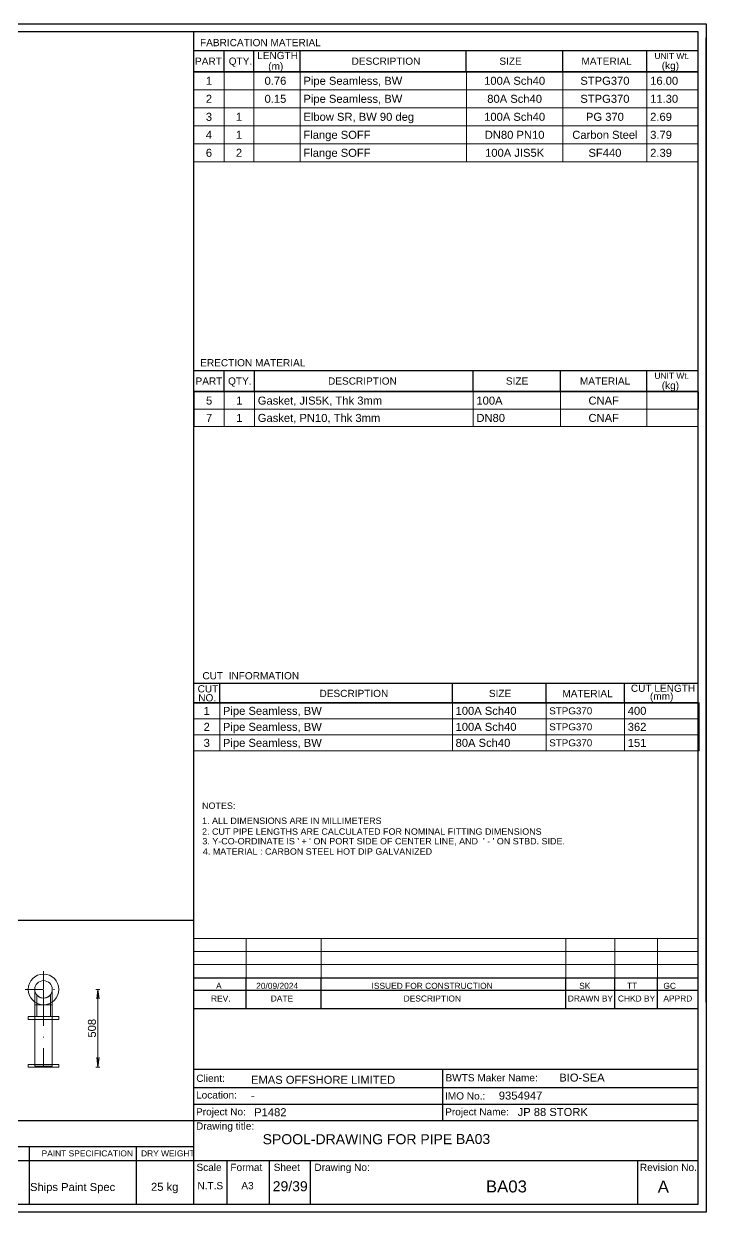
# Model space of a CAD drawing. Header units: millimetres. Extents: x 0 to 420, y 0 to 297.
# Drawn here: x 249.6 to 420, y 0 to 297 of the extents above; entities that cross this region are included whole.
import ezdxf
from ezdxf.enums import TextEntityAlignment as Align

# ---------------------------------------------------------------- set-up
doc = ezdxf.new("R2010")
doc.units = ezdxf.units.MM
doc.linetypes.add('DOTTED_DASHED5', pattern=[9.99988, 4.444391, -2.666635, 0.22222, -2.666635])
doc.linetypes.add('DOTTED_DASHED6', pattern=[10, 4.444444, -2.666667, 0.222222, -2.666667])
for name, color, linetype in [('FramesFromTables', 40, 'Continuous'), ('SymbolsOnDrawingSheet', 1, 'Continuous'), ('TextFromTables', 2, 'Continuous'), ('TextFromTextBoxes', 2, 'Continuous')]:
    doc.layers.add(name, color=color, linetype=linetype)
doc.styles.add('Cadmatic Default Text', font='arial.ttf')

# ---------------------------------------------------------------- blocks, each defined once
blk = doc.blocks.new('SEDS_SPOOL_FORMAT_Gol_6')
at = {"layer": 'SymbolsOnDrawingSheet', "linetype": 'ByBlock', "lineweight": -3, "flags": 128}
for points in [[(0, 297), (420, 297), (420, 0), (0, 0), (0, 297)], [(418.01, 295.01), (2, 295.01)], [(292.02, 50.91), (292.02, 295.01)], [(418.01, 2), (418.01, 295.01)], [(420, 52.53), (420, 293.46)], [(420, 52.53), (420, 293.46)], [(292.02, 290.3), (418.01, 290.3)], [(292.02, 284.66), (292.02, 288.77)], [(299.59, 285.01), (299.59, 290.3)], [(307.02, 285.01), (307.02, 290.3)], [(318.61, 285.01), (318.61, 290.3)], [(360.08, 285.01), (360.08, 290.3)], [(384.18, 285.01), (384.18, 290.3)], [(405.15, 285.01), (405.15, 290.3)], [(405.15, 285.01), (405.15, 290.3)], [(292, 285), (418, 285)], [(292, 253.5), (292, 285)], [(292, 253.5), (292, 285)], [(292.02, 285.01), (418.01, 285.01)], [(418.01, 285.01), (292.02, 285.01)], [(418, 253.5), (418, 285)], [(292.02, 210.38), (418.01, 210.38)], [(292.02, 205.08), (292.02, 209.18)], [(299.57, 205.08), (299.57, 210.38)], [(307.21, 205.08), (307.21, 210.38)], [(361.83, 205.03), (361.83, 210.38)], [(383.61, 205.08), (383.61, 210.38)], [(405.15, 205.17), (405.15, 210.38)], [(292.02, 205.08), (418.01, 205.08)], [(292.02, 186.7), (292.02, 205.08)], [(292.02, 186.7), (292.02, 205.08)], [(418.01, 205.08), (292.02, 205.08)], [(418, 166), (418, 205)], [(292.02, 132.23), (418.01, 132.23)], [(292.02, 127.3), (292.02, 131.41)], [(298.48, 127.3), (298.48, 132.23)], [(356.6, 127.3), (356.6, 132.23)], [(380.01, 127.3), (380.01, 132.23)], [(399.56, 127.3), (399.56, 132.23)], [(292.02, 127.3), (418.01, 127.3)], [(418.01, 127.3), (292.02, 127.3)], [(418, 111.3), (418, 127.3)], [(418, 55.4), (418, 68.5)], [(292.02, 52.57), (292.02, 66.5)], [(292.02, 52.57), (292.02, 66.5)], [(292.02, 58.6), (418.01, 58.6)], [(305.1, 50.91), (305.1, 58.6)], [(323.84, 50.91), (323.84, 58.6)], [(384.91, 50.91), (384.91, 58.6)], [(397.21, 50.91), (397.21, 58.6)], [(407.86, 50.91), (407.86, 58.6)], [(292.02, 55.47), (418.01, 55.47)], [(292.02, 50.91), (418.01, 50.91)], [(292.02, 2), (292.02, 50.91)], [(292.02, 35.73), (418.01, 35.73)], [(354.24, 22.93), (354.24, 35.73)], [(292.02, 31.13), (418.01, 31.13)], [(292.02, 27.03), (418.01, 27.03)], [(107.74, 22.93), (292.02, 22.93)], [(292.02, 22.93), (418.01, 22.93)], [(107.74, 16.45), (292.02, 16.45)], [(250.91, 16.34), (250.91, 2)], [(277.59, 16.45), (277.59, 2)], [(2, 12.91), (292.02, 12.91)], [(292.02, 12.91), (418.01, 12.91)], [(300.39, 2), (300.39, 12.91)], [(310.96, 2), (310.96, 12.91)], [(321.13, 2), (321.13, 12.91)], [(402.9, 2), (402.9, 12.91)], [(2, 2), (418.01, 2)]]:
    blk.add_lwpolyline(points, dxfattribs=at)
at = {"layer": 'SymbolsOnDrawingSheet', "linetype": 'ByBlock', "lineweight": -3, "style": 'Cadmatic Default Text'}
for s, height, p in [('FABRICATION MATERIAL', 1.8, (293.57, 293.19)), ('PART', 1.8, (292.32, 288.55)), ('QTY.', 1.8, (300.74, 288.55)), ('LENGTH', 1.8, (307.84, 289.97)), ('DESCRIPTION', 1.8, (331.43, 288.55)), ('SIZE', 1.8, (368.34, 288.55)), ('MATERIAL', 1.8, (388.84, 288.55)), ('UNIT Wt.', 1.5, (407.08, 289.7)), (' (kg)', 1.8, (408.19, 287.46)), ('ERECTION MATERIAL', 1.8, (293.62, 213.19)), ('PART', 1.8, (292.45, 208.62)), ('QTY.', 1.8, (300.58, 208.62)), ('DESCRIPTION', 1.8, (325.54, 208.62)), ('SIZE', 1.8, (369.97, 208.62)), ('MATERIAL', 1.8, (388.45, 208.62)), ('UNIT Wt.', 1.5, (407.08, 209.77)), (' (kg)', 1.8, (408.19, 207.53)), ('CUT  INFORMATION', 1.8, (294.16, 134.97)), ('CUT ', 1.8, (292.97, 131.7)), ('CUT LENGTH', 1.8, (401.19, 131.85)), ('NO.', 1.8, (293.13, 129.46)), ('DESCRIPTION', 1.8, (323.41, 130.55)), ('SIZE', 1.8, (365.72, 130.55)), ('MATERIAL', 1.8, (384.07, 130.5)), ('(mm)', 1.8, (405.94, 129.85)), ('SPOOL-DRAWING FOR PIPE', 2.5, (309.22, 19.5))]:
    blk.add_text(s, height=height, dxfattribs=at).set_placement(p, align=Align.TOP_LEFT)
for s, p in [('(m)', (310.6, 285.51)), ('Client:', (292.64, 32.58)), ('BWTS Maker Name:', (354.88, 32.71)), ('Location:', (292.58, 28.41)), ('IMO No.:', (354.76, 28.17)), ('Project No:', (292.58, 24.2)), ('Project Name:', (354.8, 24.2)), ('Drawing title:', (292.57, 20.64)), ('Scale', (292.68, 10.32)), ('Format', (301.16, 10.32)), ('Sheet', (311.96, 10.32)), ('Drawing No:', (322.14, 10.32)), ('Revision No.', (403.43, 10.32)), ('N.T.S', (292.92, 5.74)), ('A3', (303.89, 5.74))]:
    blk.add_text(s, height=1.8, dxfattribs=at).set_placement(p)
for s, height, p in [('NOTES:', 1.6, (294.08, 101.59)), ('1. ALL DIMENSIONS ARE IN MILLIMETERS', 1.6, (294.08, 97.83)), ('2. CUT PIPE LENGTHS ARE CALCULATED FOR NOMINAL FITTING DIMENSIONS', 1.6, (294.08, 95.13)), ("3. Y-CO-ORDINATE IS ' + ' ON PORT SIDE OF CENTER LINE, AND  ' - ' ON STBD. SIDE.", 1.6, (294.16, 92.72)), ('4. MATERIAL : CARBON STEEL HOT DIP GALVANIZED', 1.6, (294.28, 90.15)), ('A', 1.5, (297.58, 56.58)), ('20/09/2024', 1.5, (307.59, 56.58)), ('ISSUED FOR CONSTRUCTION', 1.5, (336.41, 56.58)), ('SK', 1.5, (388.28, 56.58)), ('TT', 1.5, (400.21, 56.58)), ('GC', 1.5, (409.3, 56.58)), ('REV.', 1.5, (296.32, 53.41)), ('DATE', 1.5, (311.24, 53.41)), ('DESCRIPTION', 1.5, (344.43, 53.41)), ('DRAWN BY', 1.5, (385.43, 53.41)), ('CHKD BY', 1.5, (397.94, 53.41)), ('APPRD', 1.5, (409.3, 53.41)), ('PAINT SPECIFICATION', 1.5, (254.01, 14.7)), ('DRY WEIGHT', 1.5, (278.84, 14.7)), ('A', 3, (407.89, 6.4))]:
    blk.add_text(s, height=height, dxfattribs=at).set_placement(p, align=Align.MIDDLE_LEFT)

msp = doc.modelspace()

# ---------------------------------------------------------------- linework, layer by layer
at = {"linetype": 'ByBlock', "lineweight": 25, "flags": 128}
msp.add_lwpolyline([(217, 22.9), (292, 22.9), (292, 72.9), (217, 72.9), (217, 22.9)], dxfattribs=at)
at = {"linetype": 'DOTTED_DASHED6', "lineweight": 13, "flags": 128}
for points in [[(254.49, 60.28), (254.49, 51.11)], [(254.49, 55.69), (254.49, 51.81)], [(254.49, 54.32), (254.49, 48.89)], [(254.49, 36.54), (254.49, 51.81)], [(254.49, 48.13), (254.49, 48.89)]]:
    msp.add_lwpolyline(points, dxfattribs=at)
at = {"linetype": 'DOTTED_DASHED5', "lineweight": 13, "flags": 128}
for points in [[(249.9, 55.69), (259.07, 55.69)], [(254.49, 36.28), (254.49, 36.89)]]:
    msp.add_lwpolyline(points, dxfattribs=at)
at = {"linetype": 'ByBlock', "lineweight": 18, "flags": 128}
for points in [[(252.3, 55.56), (252.3, 55.69)], [(252.3, 55.17), (252.3, 55.56)], [(252.3, 54.56), (252.3, 55.17)], [(252.3, 53.75), (252.3, 54.56)], [(252.3, 52.82), (252.3, 53.75)], [(252.92, 54.18), (252.79, 54.32), (252.79, 48.9), (252.92, 48.9)], [(253.29, 53.87), (252.92, 54.18)], [(253.84, 53.61), (253.29, 53.87)], [(254.49, 53.51), (253.84, 53.61)], [(254.49, 53.51), (255.14, 53.61), (255.69, 53.87), (256.06, 54.18)], [(255.14, 53.61), (254.49, 53.51)], [(255.69, 53.87), (255.14, 53.61)], [(256.06, 54.18), (255.69, 53.87)], [(256.19, 54.32), (256.06, 54.18)], [(256.06, 48.9), (256.19, 48.9), (256.19, 54.32)], [(256.67, 55.69), (256.67, 55.56)], [(256.67, 55.56), (256.67, 55.17)], [(256.67, 55.17), (256.67, 54.56)], [(256.67, 54.56), (256.67, 53.75)], [(256.67, 53.75), (256.67, 52.81)], [(252.3, 51.81), (252.3, 52.82)], [(252.3, 36.54), (252.3, 51.81), (256.67, 51.81), (256.67, 36.54), (252.3, 36.54)], [(256.67, 52.81), (256.67, 51.81)], [(250.67, 48.13), (250.67, 48.89), (258.31, 48.89), (258.31, 48.13), (250.67, 48.13)], [(252.92, 48.9), (253.29, 48.9)], [(253.29, 48.9), (253.84, 48.9)], [(253.84, 48.9), (254.49, 48.9)], [(254.49, 48.9), (255.14, 48.9)], [(255.14, 48.9), (255.69, 48.9)], [(255.69, 48.9), (256.06, 48.9)], [(250.67, 36.28), (250.67, 36.89), (258.31, 36.89), (258.31, 36.28), (250.67, 36.28)]]:
    msp.add_lwpolyline(points, dxfattribs=at)
at = {"layer": 'FramesFromTables', "linetype": 'ByBlock', "lineweight": 18}
for p, q in [((292, 285), (418, 285)), ((292, 262.5), (292, 285)), ((292, 262.5), (292, 285)), ((299.6, 262.5), (299.6, 285)), ((299.6, 262.5), (299.6, 285)), ((307, 262.5), (307, 285)), ((307, 262.5), (307, 285)), ((318.6, 262.5), (318.6, 285)), ((318.6, 262.5), (318.6, 285)), ((360.1, 262.5), (360.1, 285)), ((360.1, 262.5), (360.1, 285)), ((384.2, 262.5), (384.2, 285)), ((384.2, 262.5), (384.2, 285)), ((405.2, 262.5), (405.2, 285)), ((405.2, 262.5), (405.2, 285)), ((418, 262.5), (418, 285)), ((292, 280.5), (418, 280.5)), ((292, 276), (418, 276)), ((292, 271.5), (418, 271.5)), ((292, 267), (418, 267)), ((292, 205), (418.1, 205)), ((292, 200.67), (292, 205)), ((292.1, 200.67), (292.1, 205)), ((299.6, 200.67), (299.6, 205)), ((299.6, 200.67), (299.6, 205)), ((307.2, 200.67), (307.2, 205)), ((307.2, 200.67), (307.2, 205)), ((361.8, 200.67), (361.8, 205)), ((361.8, 200.67), (361.8, 205)), ((383.6, 200.67), (383.6, 205)), ((383.6, 200.67), (383.6, 205)), ((405.2, 196.33), (405.2, 205)), ((405.2, 196.33), (405.2, 205)), ((418, 200.67), (418, 205)), ((418.1, 200.67), (418.1, 205)), ((292, 196.33), (292, 200.67)), ((292, 200.67), (418.1, 200.67)), ((292.1, 196.33), (292.1, 200.67)), ((299.6, 196.33), (299.6, 200.67)), ((299.6, 196.33), (299.6, 200.67)), ((307.2, 196.33), (307.2, 200.67)), ((307.2, 196.33), (307.2, 200.67)), ((361.8, 196.33), (361.8, 200.67)), ((361.8, 196.33), (361.8, 200.67)), ((383.6, 196.33), (383.6, 200.67)), ((383.6, 196.33), (383.6, 200.67)), ((292, 196.33), (418.1, 196.33)), ((292, 127.3), (418.2, 127.3)), ((292, 115.3), (292, 127.3)), ((292, 115.3), (292, 127.3)), ((298.5, 115.3), (298.5, 127.3)), ((298.5, 115.3), (298.5, 127.3)), ((356.6, 115.3), (356.6, 127.3)), ((356.6, 115.3), (356.6, 127.3)), ((380, 115.3), (380, 127.3)), ((380, 115.3), (380, 127.3)), ((399.6, 115.3), (399.6, 127.3)), ((399.6, 115.3), (399.6, 127.3)), ((418, 115.3), (418, 127.3)), ((292, 123.3), (418.2, 123.3)), ((292, 119.3), (418.2, 119.3)), ((292, 68.4), (418, 68.4)), ((292, 58.6), (292, 68.4)), ((292, 58.6), (292, 68.4)), ((305.1, 58.6), (305.1, 68.4)), ((305.1, 58.6), (305.1, 68.4)), ((323.8, 58.6), (323.8, 68.4)), ((323.8, 58.6), (323.8, 68.4)), ((384.9, 58.6), (384.9, 68.4)), ((384.9, 58.6), (384.9, 68.4)), ((397.2, 58.6), (397.2, 68.4)), ((397.2, 58.6), (397.2, 68.4)), ((407.8, 58.6), (407.8, 68.4)), ((407.8, 58.6), (407.8, 68.4)), ((418, 58.6), (418, 68.4)), ((292, 65.13), (418, 65.13)), ((292, 61.87), (418, 61.87))]:
    msp.add_line(p, q, dxfattribs=at)
at = {"layer": 'FramesFromTables', "linetype": 'ByBlock', "lineweight": 18, "flags": 128}
for points in [[(292, 262.5), (418, 262.5), (418, 285)], [(292, 115.3), (418.2, 115.3), (418.2, 127.3)], [(292, 58.6), (418, 58.6), (418, 68.4)]]:
    msp.add_lwpolyline(points, dxfattribs=at)
at = {"layer": 'SymbolsOnDrawingSheet', "linetype": 'ByBlock', "lineweight": 13, "flags": 128}
for points in [[(267.57, 55.69), (268.57, 55.69)], [(268.07, 55.69), (267.76, 53.29), (268.07, 55.69), (268.39, 53.29), (268.07, 55.69)], [(268.07, 36.28), (268.07, 55.69)], [(268.07, 36.28), (268.39, 38.68), (268.07, 36.28), (267.76, 38.68), (268.07, 36.28)], [(267.57, 36.28), (268.57, 36.28)]]:
    msp.add_lwpolyline(points, dxfattribs=at)
at = {"layer": 'SymbolsOnDrawingSheet', "linetype": 'ByBlock', "lineweight": 18}
for radius in [3.82, 2.18]:
    msp.add_circle((254.49, 55.69), radius, dxfattribs=at)

# ---------------------------------------------------------------- block references
at = {"layer": 'SymbolsOnDrawingSheet'}
msp.add_blockref('SEDS_SPOOL_FORMAT_Gol_6', (0, 0), dxfattribs=at)

# ---------------------------------------------------------------- texts
at = {"layer": 'SymbolsOnDrawingSheet', "linetype": 'ByBlock', "lineweight": 13, "style": 'Cadmatic Default Text'}
msp.add_text('508', height=2, rotation=90, dxfattribs=at).set_placement((266.57, 45.98), align=Align.MIDDLE_CENTER)
at = {"layer": 'TextFromTables', "linetype": 'ByBlock', "lineweight": 13, "style": 'Cadmatic Default Text'}
for s, p in [('1', (295.8, 282.75)), ('2', (295.8, 278.25)), ('3', (295.8, 273.75)), ('4', (295.8, 269.25)), ('6', (295.8, 264.75))]:
    msp.add_text(s, height=2, dxfattribs=at).set_placement(p, align=Align.MIDDLE_CENTER)
at = {"layer": 'TextFromTables', "linetype": 'ByBlock', "lineweight": 25, "style": 'Cadmatic Default Text'}
for s, p in [('0.76 ', (312.8, 282.75)), ('100A Sch40', (372.15, 282.75)), ('STPG370', (394.7, 282.75)), ('0.15 ', (312.8, 278.25)), ('80A Sch40', (372.15, 278.25)), ('STPG370', (394.7, 278.25)), ('1', (303.3, 273.75)), ('100A Sch40', (372.15, 273.75)), ('PG 370', (394.7, 273.75)), ('DN80 PN10', (372.15, 269.25)), ('Carbon Steel', (394.7, 269.25)), ('1', (303.3, 269.25)), ('2', (303.3, 264.75)), ('100A JIS5K', (372.15, 264.75)), ('SF440', (394.7, 264.75)), ('5', (295.85, 202.83)), ('1', (303.4, 202.83)), ('CNAF', (394.4, 202.83)), ('7', (295.85, 198.5)), ('1', (303.4, 198.5)), ('CNAF', (394.4, 198.5)), ('1', (295.25, 125.3)), ('2', (295.25, 121.3)), ('3', (295.25, 117.3))]:
    msp.add_text(s, height=2, dxfattribs=at).set_placement(p, align=Align.MIDDLE_CENTER)
for s, height, p in [('Pipe Seamless, BW ', 2, (319.4, 282.75)), ('16.00', 2, (406, 282.75)), ('Pipe Seamless, BW ', 2, (319.4, 278.25)), ('11.30', 2, (406, 278.25)), ('Elbow SR, BW 90 deg', 2, (319.4, 273.75)), ('2.69', 2, (406, 273.75)), ('Flange SOFF ', 2, (319.4, 269.25)), ('3.79', 2, (406, 269.25)), ('Flange SOFF ', 2, (319.4, 264.75)), ('2.39', 2, (406, 264.75)), ('Gasket, JIS5K, Thk 3mm ', 2, (308, 202.83)), ('100A', 2, (362.6, 202.83)), ('Gasket, PN10, Thk 3mm ', 2, (308, 198.5)), ('DN80', 2, (362.6, 198.5)), ('Pipe Seamless, BW', 2, (299.3, 125.3)), ('100A Sch40', 2, (357.4, 125.3)), ('STPG370', 1.75, (380.8, 125.3)), ('400', 2, (400.4, 125.3)), ('Pipe Seamless, BW', 2, (299.3, 121.3)), ('100A Sch40', 2, (357.4, 121.3)), ('STPG370', 1.75, (380.8, 121.3)), ('362', 2, (400.4, 121.3)), ('Pipe Seamless, BW', 2, (299.3, 117.3)), ('80A Sch40', 2, (357.4, 117.3)), ('STPG370', 1.75, (380.8, 117.3)), ('151', 2, (400.4, 117.3))]:
    msp.add_text(s, height=height, dxfattribs=at).set_placement(p, align=Align.MIDDLE_LEFT)
at = {"layer": 'TextFromTextBoxes', "linetype": 'ByBlock', "lineweight": -3, "style": 'Cadmatic Default Text'}
for s, p in [('EMAS OFFSHORE LIMITED', (306.3, 33.1)), ('BIO-SEA', (383.3, 33.65)), ('9354947', (368.2, 29.15)), ('-', (306.3, 29.2)), ('P1482', (307.1, 25)), ('JP 88 STORK', (372.9, 25.05))]:
    msp.add_text(s, height=2, dxfattribs=at).set_placement(p, align=Align.MIDDLE_LEFT)
at = {"layer": 'TextFromTextBoxes', "linetype": 'ByBlock', "lineweight": 25, "style": 'Cadmatic Default Text'}
msp.add_text('BA03', height=2.5, dxfattribs=at).set_placement((357.5, 18.3), align=Align.MIDDLE_LEFT)
at = {"layer": 'TextFromTextBoxes', "linetype": 'ByBlock', "lineweight": -3, "style": 'Cadmatic Default Text'}
for s, height, p in [('Ships Paint Spec', 2, (261.75, 6.3)), ('25 kg', 2, (284.75, 6.35)), ('29/39', 2.5, (316.1, 6.5))]:
    msp.add_text(s, height=height, dxfattribs=at).set_placement(p, align=Align.MIDDLE_CENTER)
at = {"layer": 'TextFromTextBoxes', "linetype": 'ByBlock', "lineweight": 25, "style": 'Cadmatic Default Text'}
msp.add_text('BA03', height=3, dxfattribs=at).set_placement((370.1, 6.45), align=Align.MIDDLE_CENTER)

doc.saveas('drawing.dxf')
